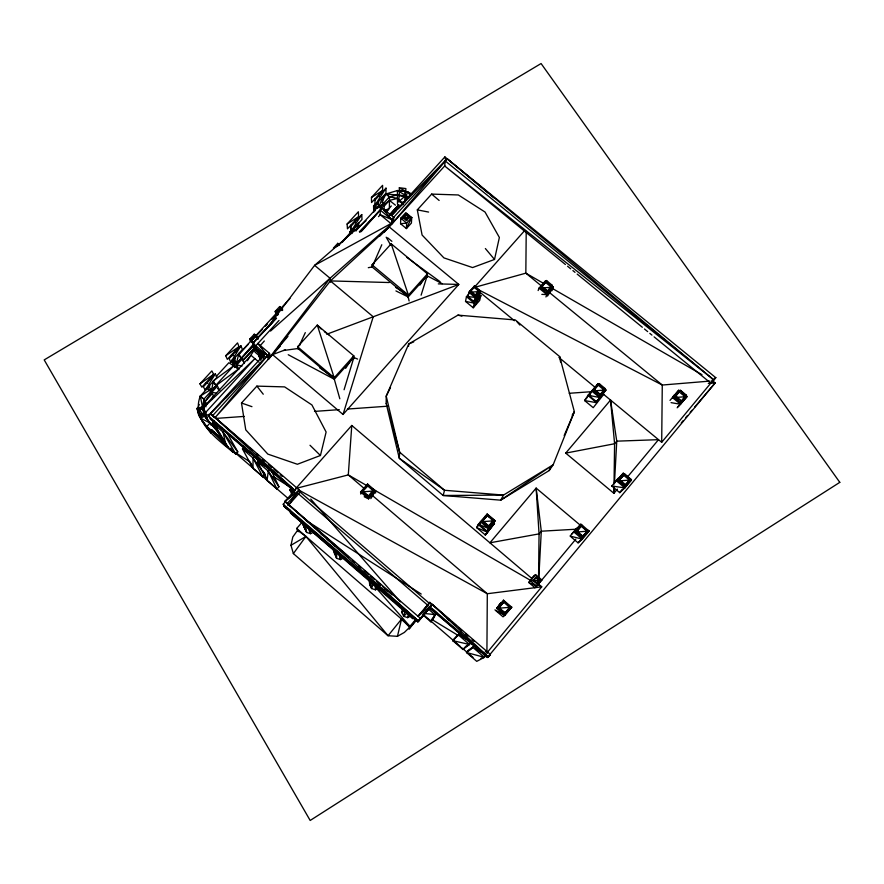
<?xml version="1.0" encoding="UTF-8"?>
<svg xmlns="http://www.w3.org/2000/svg" width="884" height="884" viewBox="0 0 884 884"><rect width="100%" height="100%" fill="white"/><g stroke="black" fill="none" stroke-linecap="round" stroke-linejoin="round"><path stroke-width="1.33" d="M384.109 210.801L384.109 204.303L382.043 202.602M254.493 456.431L253.045 458.034L253.001 468.365L262.813 476.83L264.813 474.597L263.012 471.039M385.976 188.148L385.954 193.287L374.927 205.298L385.976 188.148L374.827 200.27M386.175 403.469L386.22 396.131L408.728 343.953L457.956 315.135L515.306 319.964L559.671 356.583L574.368 411.712L553.163 464.785L549.185 470.553L500.675 500.167L443.127 495.482L399.292 458.277L386.175 403.469L399.667 452.199L399.292 458.277L444.564 490.277L503.504 495.084L553.163 464.785L500.675 500.167L503.504 495.084L443.127 495.482L444.564 490.277L399.656 452.199L386.22 396.131L390.485 387.634M526.212 231.486L525.836 273.167L547.45 290.88L546.688 292.825L540.831 288.018L541.561 286.051L546.411 280.515L552.29 285.333L551.517 287.3L546.688 292.825L552.29 285.333L547.45 290.88L540.831 288.018L545.66 282.504L546.411 280.515L551.517 287.3L545.66 282.504L541.561 286.051M538.566 577.307L539.052 533.881L536.146 488.101L580.291 525.195M602.358 393.325L661.696 442.298L662.271 385.037L549.284 292.394M614.004 486.443L613.905 493.327L565.716 453.116L610.546 400.076L616.756 441.16L614.435 483.714M614.037 483.692L614.59 443.746L610.546 400.076M396.22 210.591L391.413 215.453L444.895 156.921L715.72 377.645L713.83 379.932L447.193 158.8L391.667 219.541L380.219 210.083L380.253 214.735L391.601 224.105L391.667 219.541L382.219 207.906L359.357 231.785M393.568 221.928L393.723 217.353L379.181 205.431L355.943 230.746M397.502 204.37L397.413 190.535L407.623 191.795L412.11 194.215M398.728 201.707L399.546 190.358L405.458 191.066L404.574 202.403L398.728 201.707L404.828 196.237L398.905 195.53M399.347 187.739L399.27 190.458L405.745 191.287L405.867 188.568L399.347 187.739L405.745 191.287M400.574 223.762L400.761 218.204L405.833 212.657L411.723 217.508L411.414 223.066L406.408 228.569L400.574 223.762L406.662 223.077L411.723 217.508L400.761 218.204L406.662 223.077L406.408 228.569L411.723 217.508M340.605 555.76L340.473 559.583L336.583 558.312L333.202 549.693M336.837 551.594L336.583 558.312L333.931 549.826M238.813 369.578L236.813 364.893L236.923 362.23M405.215 193.452L405.104 196.137L398.618 195.309M406.043 199.43L406.198 195.883L407.623 191.795L405.049 192.369M214.072 396.695L211.718 392.352L211.84 389.667M538.776 578.666L541.284 531.207L536.146 488.101L489.902 542.809L539.052 533.881L541.284 531.207L576.39 529.196M614.281 486.465L613.905 493.327L617.408 489.117M408.253 297.72L408.408 295.09L391.203 243.818L372.065 264.857L372.12 267.266M408.574 346.373L408.728 343.953L413.734 341.876M532.29 578.821L351.777 425.447L348.296 474.896L363.976 488.288M427.116 277.399L427.469 273.852L391.203 243.818M444.674 165.982L445.238 160.932L713.83 379.932L444.674 165.982L565.406 264.493M269.719 469.537L268.283 471.15L267.078 480.509L276.924 488.996L278.924 486.752L271.576 471.139M377.91 588.567L375.457 589.816L371.556 588.534L369.711 584.854L370.219 581.219M204.9 412.364L203.961 409.955L205.165 401.38L211.828 391.789M268.493 359.003L269.476 353.335L257.896 343.489L267.388 355.622L268.493 359.003L270.57 356.727L269.476 353.335L212.779 415.491L213.873 417.381M402.585 608.722L401.877 612.634L403.734 616.347L407.657 617.629L410.11 616.369M478.852 294.118L480.797 295.72L479.692 300.449L473.216 307.776L465.514 301.4L466.454 296.681L468.907 293.908M230.713 448.155L233.199 452.398C217.177 438.895 190.8 420.872 200.292 396.098L209.276 386.33M474.067 286.383L480.266 291.51L479.272 295.831L474.111 301.665L467.967 296.582L468.851 292.272L474.465 285.985L479.526 290.173L479.205 291.576L474.962 296.372L469.912 292.195L470.2 290.792L474.156 287.411L474.465 285.985L479.205 291.576L474.156 287.411L469.912 292.195L475.261 294.98L474.962 296.372L479.526 290.173L475.261 294.98L470.2 290.792M404.784 611.319L403.734 616.347L407.06 612.833M290.98 545.295L292.803 536.986L297.588 530.323L305.941 536.433L388.054 635.74L397.446 636.314L404.353 632.436L409.646 627.275L401.535 619.098L388.054 635.74L293.366 553.583L290.98 545.295L305.941 536.433L293.366 553.583M494.51 259.454L499.372 237.476L485.04 212.038L458.343 194.966L431.657 194.093L417.314 209.862L422.088 235.033L443.912 257.885L472.575 267.565L494.51 259.454L485.371 248.537M397.446 636.314L401.535 619.098M236.437 363.468L238.879 353.368L240.978 358.517L236.437 363.468L234.271 358.385M320.439 455.492L326.119 432.011L311.919 404.949L284.626 386.894L256.879 386.12L241.498 403.016L245.752 429.845L267.819 454.1L297.389 464.266L320.439 455.492L310.008 445.26M408.596 613.916L407.657 617.629L409.612 614.479M376.551 585.926L375.457 589.816L375.059 584.302M344.075 389.756L353.865 357.479L357.6 359.081M391.601 224.105L393.667 217.353M416.916 619.662L409.126 628.878L409.911 626.336L415.767 619.419M343.025 414.463L373.225 316.781L458.807 284.438L389.137 226.857L330.384 280.924L272.559 354.617L343.025 414.463L458.807 284.438L438.309 283.874M421.104 295.19L427.16 275.808L442.221 283.698M290.593 513.04L412.817 618.612L413.137 617.596L290.593 513.04L289.565 510.875M402.518 610.667L401.877 612.634L403.59 610.722M355.954 230.89L358.606 223.166L354.208 227.939L354.385 230.669M379.203 206.414L382.617 196.922L382.639 204.116L380.065 206.922M538.135 290.549L539.019 288.14L545.483 280.758M220.68 435.536L197.872 408.11L199.276 404.441M422.806 614.833L430.928 621.828L436.188 612.899M373.391 583.76L371.556 588.534L370.926 582.446M296.925 487.924L284.924 501.427L420.486 618.424L420.099 619.297L432.243 604.457L417.988 616.27L429.779 602.347L432.243 604.457L418.033 621.806L284.217 506.234L283.234 504.223L285.366 501.814L348.605 556.964M545.936 296.958L546.865 294.582L553.318 287.178L551.362 285.576M420.121 619.33L420.486 618.424L418.033 621.806L430.099 607.474M551.87 290.803L553.318 287.178L539.019 288.14L546.865 294.582L541.837 294.372M550.71 466.752L549.185 470.553L550.798 466.796M203.884 414.983L199.408 416.165L200.259 414.043L197.939 410.309L203.53 408.839L205.784 412.596L206.944 417.226M424.331 609.308L429.779 602.347L431.105 604.446M564.18 435.503L574.357 411.712L572.147 415.193M368.296 267.697L372.12 266.957L381.8 244.746M449.624 619.783L432.298 604.435L488.333 656.967L487.305 657.497L429.746 607.927L430.199 606.91L488.333 656.967L490.421 654.458L432.298 604.435L431.768 605.496M299.676 344.848L305.3 332.627M211.619 399.48L213.331 395.91M382.308 201.331L385.988 193.961L397.413 190.535L409.358 197.618M494.465 523.295L485.349 534.997L494.465 523.295L485.349 534.997L476.642 527.604L478.2 524.532L487.15 514.013L495.062 520.709L486.974 531.074L479.172 524.455L480.52 521.814L484.841 517.604M629.419 478.277L631.463 479.979L624.9 487.902L619.728 492.664L611.728 485.99L623.286 473.172L627.375 476.575M484.509 517.936L485.625 515.792M486.189 515.847L487.15 514.013L489.272 517.129M428.784 609.419L434.773 614.579L430.928 621.828L429.293 619.618M432.895 619.507L436.331 613.12M226.061 445.635L235.785 454.111L237.785 451.901L223 432.022L212.447 422.839L228.183 447.47L214.746 424.828L216.072 422.552M370.827 498.631L375.523 490.874L367.534 484.056L360.584 491.99L360.816 494.145M480.266 291.51L474.111 301.665L475.051 297.4L480.266 291.51L468.851 292.272L475.051 297.4L467.967 296.582M580.843 524.179L574.147 532.223L582.368 539.141L570.036 536.069L580.843 524.179L589.064 531.074L582.368 539.141L578.081 542.842L571.042 536.919M205.232 390.109L215.309 373.844L217.033 377.269L205.232 390.109L203.386 386.816L215.309 373.844M230.735 362.241L240.967 345.843L242.415 349.523L230.735 362.241L229.166 358.672L240.967 345.843M480.797 295.72L473.216 307.776L474.244 303.135L480.797 295.72L478.189 295.897M247.398 360.705L254.791 349.103M350.826 231.619L361.755 214.591L361.976 219.497L350.826 231.619L350.495 226.834L361.755 214.591M599.982 385.17L598.037 383.568L587.904 395.468L584.611 400.562L593.208 407.679L603.739 394.341M592.269 391.292L594.998 387.115M595.827 386.927L598.037 383.568M547.472 296.074L553.318 287.178M345.611 368.33L353.821 355.887L317.279 325.102L297.577 346.771L298.129 349.103M419.955 285.057L427.469 273.852L408.408 295.09L395.59 287.355M602.921 387.59L605.849 390.01L596.556 401.778L588.843 395.402L591.694 391.015L595.098 388.043M672.525 397.656L686.934 396.629L680.569 404.264L672.525 397.656L678.89 390.032L670.017 400.375M288.261 505.504L300.074 492.178L299.256 490.034L287.322 503.493L288.261 505.504L299.256 490.034L210.845 413.834L208.701 416.176L210.392 419.016L294.626 491.559M575.816 539.174L536.665 586.18L530.378 580.832L533.77 576.202L535.571 574.6L541.859 579.937L534.853 587.65L528.643 582.368L535.571 574.6M267.222 327.887L314.616 265.344L366.02 220.702M330.55 282.206L330.052 278.25L314.616 265.344L393.292 222.315L330.052 278.25L268.206 359.39L287.952 336.373M409.126 628.878L415.8 620.236M500.852 602.921L496.631 608.38L504.841 615.408L511.692 607.186L503.482 600.181L496.631 608.38L511.692 607.186L505.626 613.938M495.062 520.709L486.974 531.074L495.062 520.709L480.52 521.814L488.432 528.522L479.172 524.455M605.849 390.01L596.556 401.778L605.849 390.01L591.694 391.015L599.518 397.48L588.843 395.402L591.529 392.242M588.07 530.378L582.169 537.174L576.103 532.069L581.042 526.135L581.981 525.262L587.098 531.229L582.169 537.174L588.07 530.378L587.098 531.229L581.042 526.135L576.103 532.069L583.12 536.345L577.02 531.218L581.981 525.262M622.148 489.758L619.728 492.664L631.463 479.979L616.712 481.073L623.286 473.172M712.592 380.783L710.714 383.048L654.083 336.848M661.696 442.298L712.692 380.86M474.421 645.928L468.465 650.171L466.509 652.525L476.752 661.354L484.399 657.331L485.802 655.63M484.741 654.293L487.869 656.989L715.189 382.894L711.985 380.275M531.207 579.285L533.77 576.202M571.672 534.102L576.6 528.19M614.944 482.111L618.17 478.244M537.417 584.567L539.13 582.512M627.894 476.498L658.503 439.668L616.756 441.16L614.59 443.746L565.716 453.116M499.162 604.855L500.852 602.833M673.056 396.54L674.625 394.662M464.277 647.906L462.973 649.475L452.752 640.657L460.531 632.403L452.752 640.657L469.47 644.469L470.885 642.779M474.708 646.071L466.509 652.525L484.399 657.331L480.984 658.326M459.813 633.253L452.752 640.657M419.325 615.22L422.662 611.286M289.897 510.068L284.162 506.399L417.546 621.585L429.635 607.297M393.634 221.939L447.193 158.8L488.432 193.287M484.885 517.726L476.642 527.604L487.051 532.046L478.2 524.532L480.111 522.687M587.23 397.48L584.611 400.562L596.656 402.706L587.904 395.468L589.75 393.899M681.299 422.839L683.078 420.74M685.752 417.591L687.542 415.48M690.216 412.331L691.995 410.231M694.669 407.071L715.189 382.894L708.294 383.38M253.056 344.638L236.802 363.269L233.243 360.241L235.111 358.208M268.393 327.036L271.101 323.931M342.406 242.15L354.13 228.691L339.235 244.857M368.584 498.83L375.523 490.874L360.584 491.99L368.584 498.83L364.208 496.764M298.262 531.693L296.692 528.433L302.107 522.289M417.988 616.27L429.337 603.407M678.061 406.684L686.934 396.629L683.431 400.253M260.67 345.125L264.327 340.992M361.191 231.641L382.208 207.917L385.457 211.917M291.256 488.09L289.819 489.714L291.996 494.786M351.777 425.447L295.886 488.454L348.296 474.896L367.401 485.946M475.084 286.46L524.411 230.857M259.089 460.387L257.653 462.001L267.078 480.509L264.515 473.128M353.865 357.479L334.307 379.258L339.821 398.772M427.16 275.808L408.176 296.958L409.104 300.98M244.625 446.508L242.459 448.906L253.001 468.365L251.034 463.227M212.447 422.839L226.072 445.735L223 432.022L224.448 430.431M233.199 452.398L206.845 426.53L210.094 422.917L217.309 429.149M280.25 346.185L215.342 417.314L267.686 355.357L265.344 353.368L210.425 413.458L212.779 415.491M384.021 232.47L444.762 165.905M214.193 420.939L212.458 422.95L221.707 427.812M214.746 424.828L216.492 422.917M385.711 212.061L391.314 205.95M386.717 211.607L388.485 209.663M205.143 413.005L254.89 358.639L204.204 407.016M389.479 215.155L398.794 204.966L389.325 214.934M389.59 215.066L398.883 204.9M275.841 313.234L279.908 308.803L282.018 310.582M278.04 314.384L275.764 313.555L275.189 311.433L279.675 306.549L280.228 308.693L275.764 313.555L277.753 315.234M238.824 354.164L289.963 298.505M378.739 201.861L375.103 205.806L377.733 207.983M382.363 197.905L385.988 193.961L406.198 195.883L407.988 197.773M207.994 388.032L209.828 386.032M233.089 360.606L234.901 358.628M354.782 228.227L351.324 231.995L350.849 225.155M378.485 202.325L375.048 206.071L374.915 198.889M275.985 317.864L252.736 343.18L253.984 346.672L264.316 355.456M216.458 384.617L233.696 365.821L213.143 380.971M254.47 344.031L236.802 363.269L252.879 346.219M379.523 207.718L389.501 196.845L397.756 194.845M206.48 387.844L211.718 392.352L217.453 386.109L213.077 382.363M234.691 367.545L231.575 360.418L236.813 364.893L242.481 358.705L239.343 356.031M381.424 207.221L384.109 204.303M253.984 346.672L255.796 345.777L279.035 320.439M359.898 232.249L382.208 207.917M205.165 401.38L212.282 393.623M242.503 360.661L254.592 347.478M384.054 206.281L389.457 200.381L397.656 198.392L403.016 204.657M205.773 404.762L251.034 355.357L259.012 362.142M378.507 216.635L380.363 214.602M199.95 383.855L211.873 370.904L213.63 374.352L201.828 387.181L199.95 383.855L213.63 374.352M225.729 355.744L237.531 342.915L239.023 346.638L227.332 359.346L225.729 355.744L239.023 346.638M347.103 224.017L358.363 211.784L358.617 216.713L347.467 228.834L347.103 224.017L358.617 216.713M371.446 197.475L382.595 185.364L382.606 190.524L371.567 202.535L371.446 197.475L382.606 190.524M337.787 243.332L333.401 248.106L338.031 245.785L337.787 243.332L339.18 245.244M216.226 376.485L228.879 362.716L238.581 368.959L215.729 385.789M350.02 234.282L349.843 231.818L351.655 229.851M375.368 203.939L373.578 205.884L373.711 212.37M578.081 542.842L589.064 531.074L574.147 532.223M233.243 360.241L235.144 358.23M238.923 354.23L248.382 344.207M251.211 341.202L262.559 329.179M265.399 326.174L267.288 324.174M272.018 319.157L275.808 315.157M266.051 329.179L252.736 343.18L276.537 318.317M268.902 326.174L272.703 322.174M677.144 407.811L680.569 404.264L671.066 402.64M379.877 236.061L393.292 222.315M242.669 360.816L254.216 349.003M391.413 215.453L447.193 158.8M220.083 403.69L210.425 413.458L267.686 355.357L268.791 358.738M225.884 397.822L227.818 395.866M398.143 208.646L404.883 201.85M487.305 657.497L490.421 654.458L489.371 655.011M627.938 483.261L631.463 479.979M270.537 331.069L330.052 278.25M289.841 497.084L284.924 501.427L299.256 490.034M584.633 534.953L589.064 531.074M466.509 652.525L474.421 646.038M534.853 587.65L536.665 586.18L528.643 582.368M509.77 608.733L511.692 607.186M465.879 646.381L468.73 644.149M384.043 204.547L389.457 200.381L395.446 205.176M467.99 640.027L458.398 634.933L469.47 644.469L462.973 649.475L461.47 647.442M199.673 416.419L204.933 414.994L203.265 408.585L196.999 408.375L199.673 416.419L203.95 413.381L202.281 406.949L196.999 408.375L198.668 414.817L201.707 419.834L200.845 416.364M299.786 345.268L297.577 346.771L334.185 377.755L353.821 355.887L354.053 358.606M374.297 263.421L372.065 264.857L408.408 295.09M360.584 491.99L362.639 490.675M211.188 389.214L200.314 396.098L202.646 407.767L205.187 411.988M213.364 387.833L215.53 386.463M464.929 647.121L469.47 644.469M280.228 308.693L275.189 311.433L278.173 313.953M342.926 558.345L340.473 559.583L338.738 553.572M312.958 532.466L310.505 533.693L306.637 532.422L301.687 521.582M272.559 354.617L285.466 349.766M326.76 334.24L373.225 316.781L330.384 280.924L389.126 282.526M205.331 415.679L210.48 413.867M384.606 210.237L389.369 208.701L389.501 196.845L385.988 193.939L389.501 196.845L397.656 198.392M475.493 287.123L525.836 273.167L543.693 283.455M283.587 350.484L297.985 348.517L334.307 379.258L288.239 354.716M709.962 381.092L662.271 385.037L476.609 288.748M530.378 580.832L541.859 579.937M587.904 395.468L590.545 395.281M197.872 408.11L202.646 407.767L203.884 399.159L215.939 385.921L213.464 381.148L211.353 390.916L208.812 386.209M215.342 418.463L244.26 416.408M314.483 411.403L339.268 409.646M347.534 409.049L387.468 406.209M569.23 393.281L591.252 391.711M469.061 296.516L466.454 296.681L474.244 303.135L465.514 301.4M205.408 383.291L207.795 383.203M230.879 355.49L233.575 355.556M423.326 613.352L434.773 614.579M611.728 485.99L624.9 487.902L616.712 481.073M211.718 392.352L216.58 393.093M417.314 209.862L428.596 212.072M236.813 364.893L241.973 366.131M457.956 315.135L461.923 316.152M254.658 347.235L252.603 346.694L254.47 344.661L252.603 346.694L264.029 356.407M241.498 403.016L251.951 406.673M380.253 214.735L391.667 219.541M214.978 427.745L210.116 422.95L200.447 418.209L199.209 410.264M395.933 290.924L408.176 296.958L372.12 266.957M252.89 454.409L242.459 448.906L253.045 458.034L264.813 474.597M266.957 466.896L257.653 462.001L268.283 471.15L278.924 486.752M294.494 492.178L289.819 489.714L293.709 493.062M428.552 607.639L434.519 610.8M481.703 652.226L473.294 647.762L484.399 657.331M298.295 489.78L487.305 593.728L541.726 586.832L537.527 583.274M494.941 609.905L504.841 615.408L503.029 616.833L495.957 610.778M552.025 288.261L701.973 374.683M370.982 488.023L530.975 580.622M536.953 584.07L541.726 586.832L486.907 652.878L487.305 593.728L371.291 494.543M431.491 619.231L458.464 635.618M471.36 643.453L473.702 644.878M265.078 354.208L257.012 349.246L255.796 345.777L250.448 341.125L249.73 339.136L254.26 334.207L258.25 337.589M236.183 453.105L250.061 461.857M273.178 476.443L291.687 488.123M305.941 520.333L421.215 594.048M217.519 388.551L219.431 389.855M319.533 367.7L334.185 377.755L317.279 325.102L321.091 328.958M324.34 331.655L328.826 334.804M406.739 257.343L440.088 281.676M284.162 506.399L289.643 510.609M567.55 266.239L570.755 268.846M572.887 270.592L575.02 272.338M577.164 274.084L642.336 327.257M644.469 329.003L647.674 331.611M649.817 333.356L651.95 335.102M681.907 392.507L683.918 394.154M479.471 291.864L514.433 320.726M558.92 357.456L594.943 387.203M376.672 208.447L373.578 205.884L375.203 210.757M387.667 237.84L391.888 241.332M349.843 231.818L351.92 233.531M490.543 195.055L493.714 197.707M429.746 607.927L488.333 656.967M401.48 619.297L409.911 626.336L376.385 588.236M282.659 309.068L279.675 306.549L282.681 310.207M210.392 419.016L294.803 490.322L210.845 413.834L246.028 444.696M431.657 194.093L439.138 200.458M257.929 338.738L254.957 336.218L254.26 334.207L257.366 337.787M258.006 339.191L254.625 336.329L250.515 340.793L253.056 342.948M255.796 345.777L267.388 355.622M253.089 346.55L264.172 355.965M262.073 358.097L255.133 352.197L253.741 348.351L263.763 356.871M284.217 506.234L418.375 620.922L285.366 501.814M299.013 491.15L429.491 603.463M447.238 618.734L449.326 620.535M208.701 416.176L294.803 490.322M230.006 434.939L234.183 438.53M236.271 440.331L240.448 443.923M242.536 445.724L246.713 449.326M248.802 451.116L251.929 453.812M255.067 456.509L258.194 459.216M290.56 487.084L294.737 490.675M297.864 493.371L428.364 605.75M433.591 610.247L436.718 612.944M439.845 615.64L441.934 617.441M475.349 646.204L482.653 652.502M212.392 431.304L211.353 429.613L223.475 440.066M206.845 426.53L225.453 442.575M424.198 615.319L460.52 646.646M462.597 648.447L466.752 652.027M469.868 654.712L472.984 657.398M235.962 453.448L288.173 498.488M320.826 533.616L322.914 535.428M327.091 539.03L329.191 540.842M332.318 543.549L335.456 546.257M378.308 583.241L380.407 585.053M384.584 588.656L387.722 591.363M283.234 504.223L418.375 620.922M394.684 601.319L417.546 621.585L414.828 618.469M296.692 528.433L409.911 626.336M306.273 525.052L356.186 568.357M358.274 570.158L417.546 621.585M352.749 560.578L354.816 562.379M358.97 566.003L361.037 567.804M364.153 570.523L368.296 574.136M370.363 575.948L374.518 579.561M376.584 581.363L380.739 584.987M382.805 586.788L392.131 594.932M250.172 448.332L252.238 450.144M256.382 453.768L258.448 455.591M262.592 459.216L264.659 461.039M268.802 464.664L271.907 467.393M273.974 469.205L278.106 472.829M280.184 474.653L282.25 476.465M480.609 650.635L482.686 652.447M484.763 654.27L487.869 656.989M451.658 621.596L455.735 625.198M458.796 627.916L461.857 630.624M465.934 634.237L467.967 636.038M472.045 639.651L474.078 641.464M485.294 651.398L487.327 653.199M211.353 429.613L225.442 442.387M257.52 349.976L264.205 356.351M253.741 348.351L263.31 358.053M204.878 425.237L208.116 428.563L201.762 420.298L200.812 416.541M257.896 343.489L262.415 348.219M268.758 354.838L270.57 356.727M517.14 322.008L519.891 325.058M408.209 613.496L412.817 618.612M368.23 578.965L370.042 581.031M310.737 499.051L400.33 601.849M410.717 614.413L413.403 617.485M201.762 420.298L211.099 433.337M367.534 484.056L369.965 487.073M256.879 386.12L263.255 394.22M206.834 426.508L200.447 418.209L204.779 416.121L211.364 425.005L204.779 416.121L202.955 408.961M503.482 600.181L505.051 602.313M407.623 191.795L410.596 195.861M261.255 474.697L262.813 476.83L253.045 458.034M234.249 452L235.785 454.111L223 432.022M205.21 415.613L208.326 421.414M231.575 360.418L236.68 367.821M210.094 422.917L211.508 425.248M207 404.541L203.884 399.159L200.314 396.098L203.884 399.159L203.95 409.933M386.186 237.199L390.551 244.901M227.166 433.149L237.785 451.901M217.453 386.109L219.718 390.529M256.415 458L258.813 462.741M260.404 359.865L259.056 356.042L260.924 359.788M268.283 471.15L276.924 488.996M259.056 356.042L260.769 359.678M302.019 521.825L306.637 532.422L305.643 526.035M379.181 205.431L380.197 207.806M308.074 527.847L310.505 533.693L310.041 529.682M301.93 521.792L304.836 528.787M235.487 350.473L236.337 352.55M242.481 358.705L244.404 363.479M205.464 415.856L206.083 418.243M197.939 410.309L199.408 416.165M444.895 156.921L445.47 159.242M333.644 549.826L334.771 554.655M559.671 356.583L560.555 361.987M205.187 401.413L205.917 406.861M369.136 579.838L369.711 584.854M355.246 220.381L355.379 222.68M358.606 223.166L358.827 227.276M375.523 490.874L375.601 493.04M378.264 201.651L378.341 207.607M379.269 194.16L379.291 196.568M403.502 216.414L403.435 218.039L406.452 220.525L409.049 217.685L409.126 216.061L406.099 213.563L403.502 216.414L406.529 218.912L406.452 220.525L409.126 216.061L406.529 218.912L403.435 218.039L406.032 215.199L406.099 213.563L409.049 217.685L406.032 215.199L403.502 216.414M482.686 520.775L482.211 521.682L488.288 526.831L493.902 519.925L487.802 514.753L482.686 520.775L488.786 525.947L488.288 526.831L493.902 519.925L488.786 525.947L482.211 521.682L487.802 514.753L493.371 520.831L487.305 515.692L482.686 520.775M594.335 389.391L593.352 390.894L599.341 395.855L605.242 388.617L599.219 383.645L594.335 389.391L600.358 394.363L599.341 395.855L605.242 388.617L600.358 394.363L593.352 390.894L599.219 383.645L604.203 390.131L598.203 385.181L594.335 389.391M373.578 489.957L368.451 496.952L362.473 491.847L362.374 490.786L367.589 484.83L373.578 489.957L373.634 491.018L368.451 496.952L368.374 495.924L362.374 490.786L367.667 485.913L367.589 484.83L373.634 491.018L367.667 485.913L362.473 491.847L368.374 495.924L373.578 489.957M535.837 577.418L533.185 580.611L536.4 583.352L539.594 579.705L536.367 576.965L535.837 577.418L533.185 580.611L536.931 582.91L533.693 580.169L536.367 576.965L539.052 580.158L536.4 583.352L539.594 579.705L539.052 580.158L535.837 577.418M623.496 475.106L618.645 480.929L624.679 485.957L630.69 479.029L624.634 473.99L623.496 475.106L618.645 480.929L625.828 484.896L619.761 479.846L624.634 473.99L629.53 480.123L624.679 485.957L630.69 479.029L629.53 480.123L623.496 475.106M679.1 391.833L674.348 397.524L680.36 402.463L686.536 395.281L680.492 390.33L679.1 391.833L674.348 397.524L681.763 401.004L675.719 396.054L680.492 390.33L685.111 396.75L680.36 402.463L686.536 395.281L685.111 396.75L679.1 391.833M503.648 602.092L498.532 608.225L504.676 613.474L510.399 606.833L504.234 601.573L503.648 602.092L498.532 608.225L505.261 613.01L499.095 607.728L504.234 601.573L509.781 607.341L504.676 613.474L510.399 606.833L509.781 607.341L503.648 602.092M254.957 336.218L250.448 341.125L253.719 342.528L249.73 339.136L254.957 336.218M715.72 377.645L710.714 383.048L715.72 377.645M839.8 482.355L310.173 820.462L44.2 359.898L541.085 63.538L839.8 482.355M203.265 408.585L198.016 410.01L198.668 414.817L203.95 413.381L204.933 414.994L202.281 406.949L203.265 408.585M207.232 418.375L205 414.695L203.53 408.839L207.232 418.375"/></g></svg>
